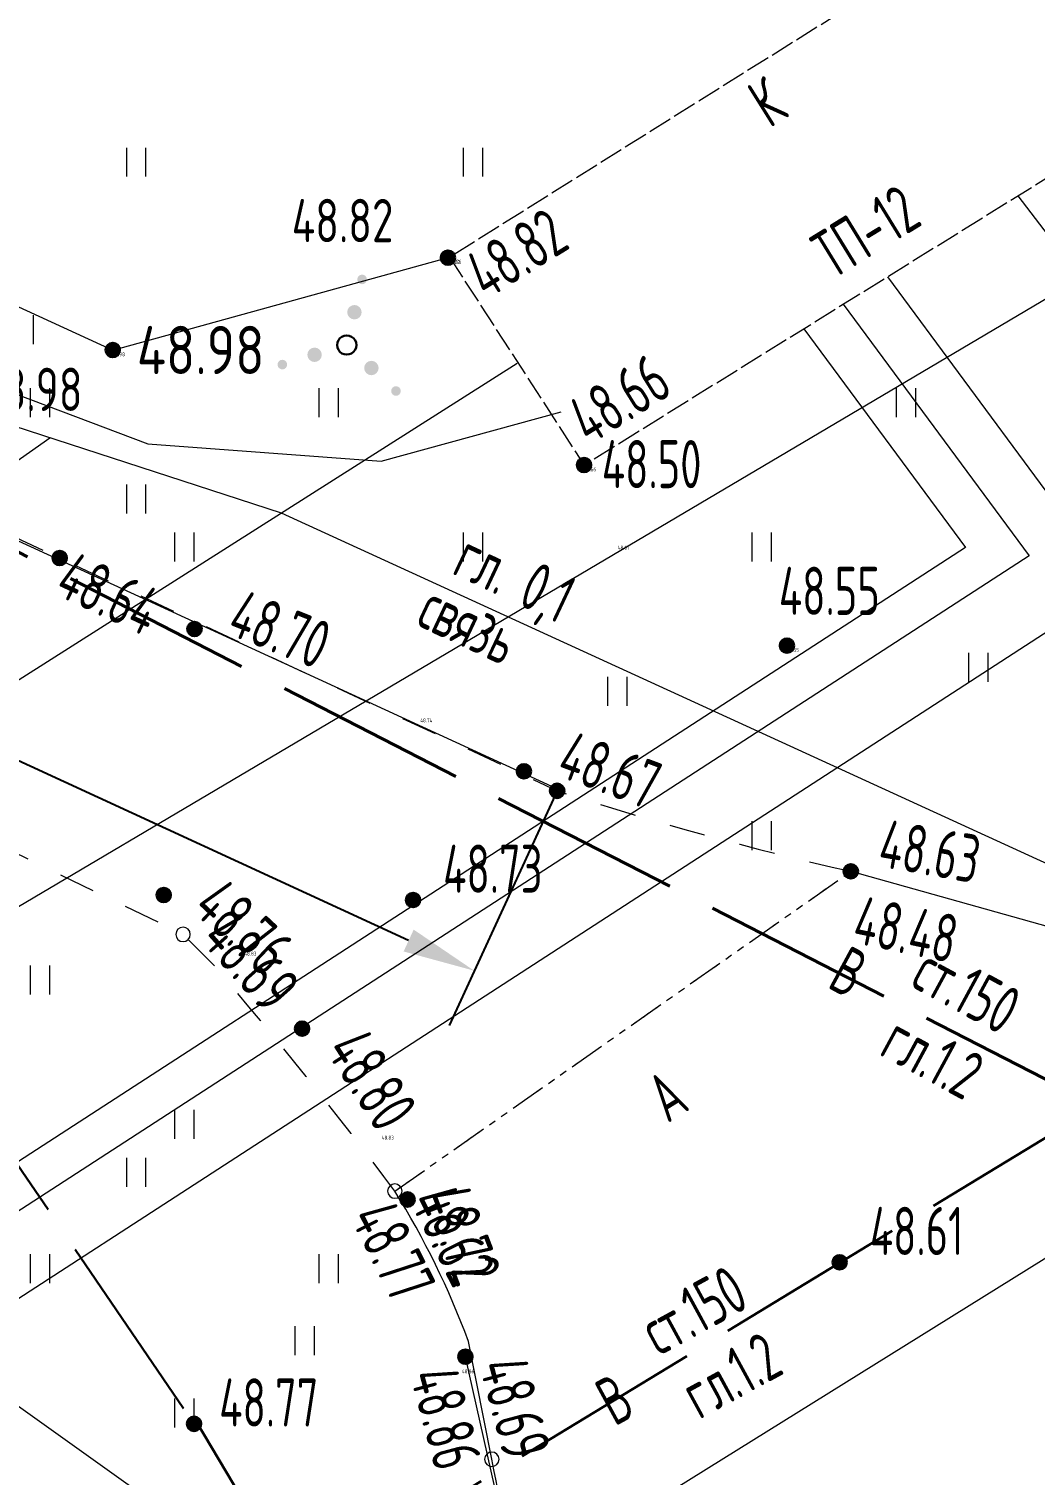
# Model space of a CAD drawing. Extents: x 1098675 to 1099684, y 381052 to 381453.
# Drawn here: x 1099205.77 to 1099226.68, y 381128.01 to 381158.07 of the extents above; entities that cross this region are included whole.
import ezdxf
from ezdxf.enums import TextEntityAlignment as Align

# ---------------------------------------------------------------- set-up
doc = ezdxf.new("R2010")
doc.units = 0
doc.header["$MEASUREMENT"] = 0
doc.set_wipeout_variables(frame=1)
doc.header["$PDMODE"] = 34
doc.header["$PDSIZE"] = -1
for name, pattern in [('500_122_1_1', [10, 8, -2]), ('500_13', [1, 1, 0]), ('500_189_2', [3, 1.5, -1.5]), ('P1_5x1_5', [3, 1.5, -1.5]), ('ШТРИХ 4х1', [5, 4, -1])]:
    doc.linetypes.add(name, pattern=pattern)
doc.layers.get('Defpoints').update_dxf_attribs({"color": 252, "linetype": 'CONTINUOUS'})
doc.layers.add('ГП_ТЕКСТ_размеры', color=7, linetype='CONTINUOUS', lineweight=5)
doc.layers.add('Съемка', color=253, linetype='CONTINUOUS', lineweight=20)
doc.layers.add('С_ВЫСОТА', color=252, linetype='CONTINUOUS')
doc.styles.add('D431', font='GOST2304A.ttf', dxfattribs={"height": 0.8})
doc.styles.add('TOPO_D431', font='GOST2304A.ttf')
doc.styles.add('txt', font='GOST2304A.ttf')
doc.styles.add('ГОСТ', font='GOST2304A.ttf', dxfattribs={"height": 2.5})
doc.linetypes.add('500_132_1', pattern='A,4,[3,Topography.shx,S=2.5,R=0,X=0,Y=0],4,-2', length=10)
doc.linetypes.add('g5_119_1', pattern='A,4,-1,[31,GUGK_2005.shx,S=0.1,R=0,X=0,Y=0],0.35,[31,GUGK_2005.shx,S=0.08,R=0,X=0,Y=0],3.3,[31,GUGK_2005.shx,S=0.08,R=180,X=0,Y=0],0.35,[31,GUGK_2005.shx,S=0.1,R=180,X=0,Y=0],-1', length=10)
doc.linetypes.add('ЗАБ сетка', pattern='A,2.5,["<",txt,S=1.2,R=90,X=0,Y=0],5,[">",txt,S=1.2,R=90,X=0,Y=-0.6],2.5', length=10)
doc.linetypes.add('КОНТУР', pattern='A,0,-0.5,[133,ltypeshp.shx,S=0.05,R=0,X=-0.5,Y=0],-0.5', length=1)
doc.dimstyles.new('ISO-25', dxfattribs={"dimtxt": 1.5, "dimasz": 1.5, "dimexe": 1.25, "dimexo": 0, "dimtad": 1, "dimtxsty": 'TOPO_D431', "dimcen": 2.5, "dimazin": 0, "dimtfac": 1, "dimtmove": 0, "dimatfit": 3, "dimfxl": 1, "dimarcsym": 0})

# ---------------------------------------------------------------- blocks, each defined once
blk = doc.blocks.new('*D196')
at = {"layer": 'Defpoints', "color": 0, "linetype": 'Continuous', "lineweight": 60, "transparency": 16777216}
for p in [(1099177.302, 381160.408), (1099175.579, 381156.668), (1099216.745, 381142.233)]:
    blk.add_point(p, dxfattribs=at)
at = {"layer": 'ГП_ТЕКСТ_размеры', "color": 0, "linetype": 'Continuous', "lineweight": -2, "transparency": 16777216}
for p, q in [((1099177.302, 381160.408), (1099175.055, 381155.532)), ((1099213.659, 381139.12), (1099176.941, 381156.04)), ((1099216.745, 381142.233), (1099214.498, 381137.357))]:
    blk.add_line(p, q, dxfattribs=at)
at = {"layer": 'ГП_ТЕКСТ_размеры', "color": 0, "linetype": 'Continuous', "lineweight": 60, "transparency": 16777216}
for points in [[(1099177.045, 381156.267), (1099176.836, 381155.813), (1099175.579, 381156.668)], [(1099213.764, 381139.347), (1099213.555, 381138.893), (1099215.021, 381138.493)]]:
    blk.add_solid(points, dxfattribs=at)
at = {"layer": 'ГП_ТЕКСТ_размеры', "color": 0, "linetype": 'Continuous', "transparency": 16777216, "insert": (1099195.923, 381148.932), "char_height": 1.5, "attachment_point": 5, "rotation": 335.2601, "style": 'TOPO_D431'}
blk.add_mtext('43,43', dxfattribs=at)
blk = doc.blocks.new('Съемка')
at = {"layer": 'Съемка', "linetype": 'Continuous', "lineweight": -2}
h = blk.add_hatch(color=8, dxfattribs=at)
h.dxf.hatch_style = 1
edge = h.paths.add_edge_path()
edge.add_arc((1099214.475, 381153.315), 0.15, 0, 360)
h = blk.add_hatch(color=8, dxfattribs=at)
h.dxf.hatch_style = 1
edge = h.paths.add_edge_path()
edge.add_arc((1099214.475, 381153.315), 0.15, 0, 360)
h = blk.add_hatch(color=8, dxfattribs=at)
h.dxf.hatch_style = 1
edge = h.paths.add_edge_path()
edge.add_arc((1099207.51, 381151.396), 0.15, 0, 360)
h = blk.add_hatch(color=8, dxfattribs=at)
h.dxf.hatch_style = 1
edge = h.paths.add_edge_path()
edge.add_arc((1099207.51, 381151.396), 0.15, 0, 360)
h = blk.add_hatch(color=8, dxfattribs=at)
h.dxf.hatch_style = 1
edge = h.paths.add_edge_path()
edge.add_arc((1099217.305, 381149.004), 0.15, 0, 360)
h = blk.add_hatch(color=8, dxfattribs=at)
h.dxf.hatch_style = 1
edge = h.paths.add_edge_path()
edge.add_arc((1099217.305, 381149.004), 0.15, 0, 360)
h = blk.add_hatch(color=8, dxfattribs=at)
h.dxf.hatch_style = 1
edge = h.paths.add_edge_path()
edge.add_arc((1099206.408, 381147.072), 0.15, 0, 360)
h = blk.add_hatch(color=8, dxfattribs=at)
h.dxf.hatch_style = 1
edge = h.paths.add_edge_path()
edge.add_arc((1099209.208, 381145.596), 0.15, 0, 360)
h = blk.add_hatch(color=8, dxfattribs=at)
h.dxf.hatch_style = 1
edge = h.paths.add_edge_path()
edge.add_arc((1099209.208, 381145.596), 0.15, 0, 360)
h = blk.add_hatch(color=8, dxfattribs=at)
h.dxf.hatch_style = 1
edge = h.paths.add_edge_path()
edge.add_arc((1099221.522, 381145.252), 0.15, 0, 360)
h = blk.add_hatch(color=8, dxfattribs=at)
h.dxf.hatch_style = 1
edge = h.paths.add_edge_path()
edge.add_arc((1099221.522, 381145.252), 0.15, 0, 360)
h = blk.add_hatch(color=8, dxfattribs=at)
h.dxf.hatch_style = 1
edge = h.paths.add_edge_path()
edge.add_arc((1099216.056, 381142.638), 0.15, 0, 360)
h = blk.add_hatch(color=8, dxfattribs=at)
h.dxf.hatch_style = 1
edge = h.paths.add_edge_path()
edge.add_arc((1099216.745, 381142.233), 0.15, 0, 360)
h = blk.add_hatch(color=8, dxfattribs=at)
h.dxf.hatch_style = 1
edge = h.paths.add_edge_path()
edge.add_arc((1099222.85, 381140.559), 0.15, 0, 360)
h = blk.add_hatch(color=8, dxfattribs=at)
h.dxf.hatch_style = 1
edge = h.paths.add_edge_path()
edge.add_arc((1099208.569, 381140.066), 0.15, 0, 360)
h = blk.add_hatch(color=8, dxfattribs=at)
h.dxf.hatch_style = 1
edge = h.paths.add_edge_path()
edge.add_arc((1099213.751, 381139.963), 0.15, 0, 360)
h = blk.add_hatch(color=8, dxfattribs=at)
h.dxf.hatch_style = 1
edge = h.paths.add_edge_path()
edge.add_arc((1099211.445, 381137.289), 0.15, 0, 360)
h = blk.add_hatch(color=8, dxfattribs=at)
h.dxf.hatch_style = 1
edge = h.paths.add_edge_path()
edge.add_arc((1099213.637, 381133.736), 0.15, 0, 360)
h = blk.add_hatch(color=8, dxfattribs=at)
h.dxf.hatch_style = 1
edge = h.paths.add_edge_path()
edge.add_arc((1099222.617, 381132.432), 0.15, 0, 360)
h = blk.add_hatch(color=8, dxfattribs=at)
h.dxf.hatch_style = 1
edge = h.paths.add_edge_path()
edge.add_arc((1099214.838, 381130.468), 0.15, 0, 360)
h = blk.add_hatch(color=8, dxfattribs=at)
h.dxf.hatch_style = 1
edge = h.paths.add_edge_path()
edge.add_arc((1099214.838, 381130.468), 0.15, 0, 360)
h = blk.add_hatch(color=8, dxfattribs=at)
h.dxf.hatch_style = 1
edge = h.paths.add_edge_path()
edge.add_arc((1099209.2, 381129.074), 0.15, 0, 360)
at = {"layer": 'Съемка', "color": 8, "linetype": 'Continuous', "lineweight": 20}
for p, q in [((1099207.8, 381155), (1099207.8, 381155.6)), ((1099207.8, 381155), (1099207.8, 381155.6)), ((1099207.8, 381155), (1099207.8, 381155.6)), ((1099208.2, 381155), (1099208.2, 381155.6)), ((1099208.2, 381155), (1099208.2, 381155.6)), ((1099208.2, 381155), (1099208.2, 381155.6)), ((1099214.8, 381155), (1099214.8, 381155.6)), ((1099214.8, 381155), (1099214.8, 381155.6)), ((1099214.8, 381155), (1099214.8, 381155.6)), ((1099215.2, 381155), (1099215.2, 381155.6)), ((1099215.2, 381155), (1099215.2, 381155.6)), ((1099215.2, 381155), (1099215.2, 381155.6)), ((1099205.865, 381151.519), (1099205.865, 381152.119)), ((1099207.8, 381148), (1099207.8, 381148.6)), ((1099208.2, 381148), (1099208.2, 381148.6)), ((1099225.3, 381144.5), (1099225.3, 381145.1)), ((1099225.7, 381144.5), (1099225.7, 381145.1)), ((1099207.8, 381134), (1099207.8, 381134.6)), ((1099208.2, 381134), (1099208.2, 381134.6)), ((1099211.3, 381130.5), (1099211.3, 381131.1)), ((1099211.7, 381130.5), (1099211.7, 381131.1))]:
    blk.add_line(p, q, dxfattribs=at)
at = {"layer": 'Съемка', "color": 8, "lineweight": 20, "flags": 128}
for points in [[(1099131.993, 381096.304), (1099305.956, 381199.246)], [(1099240.546, 381141.014), (1099211.886, 381123.168), (1099181.23, 381104.401), (1099156.345, 381088.882), (1099130.273, 381072.554)]]:
    blk.add_lwpolyline(points, dxfattribs=at)
at = {"layer": 'Съемка', "color": 8, "linetype": '500_132_1', "ltscale": 0.5, "flags": 128}
for points in [[(1099228.362, 381140.059), (1099211.017, 381148.004), (1099203.987, 381150.288), (1099122.506, 381190.334)], [(1099191.688, 381139.344), (1099206.2, 381149.569)], [(1099191.688, 381139.344), (1099228.453, 381113.074)]]:
    blk.add_lwpolyline(points, dxfattribs=at)
at = {"layer": 'Съемка', "color": 8, "linetype": '500_122_1_1', "lineweight": 40, "ltscale": 0.5, "flags": 128}
for points in [[(1099227.981, 381135.682), (1099160.422, 381170.365), (1099128.223, 381185.988)], [(1099227.981, 381135.682), (1099091.232, 381052.456)]]:
    blk.add_lwpolyline(points, dxfattribs=at)
at = {"layer": 'Съемка', "color": 8, "linetype": '500_189_2', "ltscale": 0.5, "flags": 128}
for points in [[(1099127.562, 381182.974), (1099150.453, 381172.748), (1099167.093, 381165.062), (1099172.228, 381162.682), (1099193.85, 381152.992), (1099206.408, 381147.072), (1099216.745, 381142.233, 0.023125), (1099222.85, 381140.559)], [(1099213.372, 381133.911, 0.016842), (1099209.611, 381138.606), (1099208.971, 381139.247), (1099198.597, 381144.285), (1099186.273, 381149.338), (1099177.546, 381153.484), (1099164.859, 381159.582), (1099141.557, 381171.17), (1099125.341, 381178.875)]]:
    blk.add_lwpolyline(points, format="xyb", dxfattribs=at)
at = {"layer": 'Съемка', "color": 8, "linetype": 'g5_119_1', "flags": 128}
for points in [[(1099215.912, 381151.115), (1099200.716, 381141.46), (1099118.993, 381181.382)], [(1099226.322, 381154.603), (1099234.547, 381143.834)], [(1099223.61, 381152.919), (1099228.373, 381146.474)], [(1099222.692, 381152.349), (1099226.556, 381147.12)], [(1099221.872, 381151.839), (1099225.232, 381147.292)], [(1099225.232, 381147.292), (1099087.569, 381058.019)], [(1099226.556, 381147.12), (1099088.893, 381057.847)], [(1099228.373, 381146.474), (1099090.71, 381057.201)]]:
    blk.add_lwpolyline(points, dxfattribs=at)
at = {"layer": 'Съемка', "color": 8, "linetype": 'ШТРИХ 4х1', "lineweight": 30, "flags": 128}
for points in [[(1099123.492, 381176.662), (1099202.809, 381138.448), (1099209.2, 381129.074)], [(1099209.26, 381129.104), (1099225.737, 381101.261)]]:
    blk.add_lwpolyline(points, dxfattribs=at)
at = {"layer": 'Съемка', "color": 8, "linetype": 'ЗАБ сетка', "lineweight": 9, "ltscale": 0.5, "flags": 128}
blk.add_lwpolyline([(1099167.439, 381172.027), (1099182.266, 381164.61), (1099196.665, 381157.347), (1099201.611, 381154.105), (1099207.51, 381151.396), (1099214.509, 381153.324)], dxfattribs=at)
at = {"layer": 'Съемка', "color": 8, "linetype": 'КОНТУР', "flags": 128}
blk.add_lwpolyline([(1099168.621, 381171.398), (1099168.059, 381169.358), (1099168.532, 381167.968), (1099175.606, 381164.529), (1099178.834, 381163.168), (1099181.727, 381161.716), (1099186.574, 381159.605), (1099188.173, 381158.81), (1099201.661, 381151.629), (1099204.287, 381150.937), (1099208.236, 381149.443), (1099213.086, 381149.088), (1099216.831, 381150.114)], dxfattribs=at)
at = {"layer": 'Съемка', "color": 8, "linetype": '500_13', "lineweight": 20, "ltscale": 0.5, "flags": 128}
blk.add_lwpolyline([(1099227.231, 381161.29), (1099214.509, 381153.324), (1099217.305, 381149.004), (1099229.915, 381156.834)], close=True, dxfattribs=at)
at = {"layer": 'Съемка', "color": 8, "linetype": 'Continuous', "lineweight": -2}
blk.add_lwpolyline([(1099220.521, 381153.704, 0, 0, 0), (1099220.842, 381152.903, 0, 0, 0), (1099221.198, 381153.417, 0, 0, 0), (1099221.538, 381152.625, 0.25, 0, 0), (1099221.657, 381152.349, 0, 0, 0)], format="xyseb", dxfattribs=at)
at = {"layer": 'Съемка', "color": 8, "linetype": 'Continuous'}
for points in [[(1099214.55, 381153.316), (1099214.4, 381153.316)], [(1099214.55, 381153.316), (1099214.4, 381153.316)], [(1099214.475, 381153.391), (1099214.475, 381153.241)], [(1099214.475, 381153.391), (1099214.475, 381153.241)], [(1099207.523, 381151.484), (1099207.523, 381151.334)], [(1099207.523, 381151.484), (1099207.523, 381151.334)], [(1099207.598, 381151.409), (1099207.448, 381151.409)], [(1099207.598, 381151.409), (1099207.448, 381151.409)]]:
    blk.add_lwpolyline(points, dxfattribs=at)
at = {"layer": 'Съемка', "color": 8, "linetype": 'Continuous', "lineweight": 20}
for points in [[(1099205.8, 381150), (1099205.8, 381150.6)], [(1099206.2, 381150), (1099206.2, 381150.6)], [(1099211.8, 381150), (1099211.8, 381150.6)], [(1099212.2, 381150), (1099212.2, 381150.6)], [(1099223.8, 381150), (1099223.8, 381150.6)], [(1099224.2, 381150), (1099224.2, 381150.6)], [(1099208.8, 381147), (1099208.8, 381147.6)], [(1099209.2, 381147), (1099209.2, 381147.6)], [(1099214.8, 381147), (1099214.8, 381147.6)], [(1099215.2, 381147), (1099215.2, 381147.6)], [(1099220.8, 381147), (1099220.8, 381147.6)], [(1099221.2, 381147), (1099221.2, 381147.6)], [(1099217.8, 381144), (1099217.8, 381144.6)], [(1099218.2, 381144), (1099218.2, 381144.6)], [(1099220.8, 381141), (1099220.8, 381141.6)], [(1099221.2, 381141), (1099221.2, 381141.6)], [(1099205.8, 381138), (1099205.8, 381138.6)], [(1099206.2, 381138), (1099206.2, 381138.6)], [(1099208.8, 381135), (1099208.8, 381135.6)], [(1099209.2, 381135), (1099209.2, 381135.6)], [(1099205.8, 381132), (1099205.8, 381132.6)], [(1099206.2, 381132), (1099206.2, 381132.6)], [(1099211.8, 381132), (1099211.8, 381132.6)], [(1099212.2, 381132), (1099212.2, 381132.6)], [(1099208.8, 381129), (1099208.8, 381129.6)], [(1099209.2, 381129), (1099209.2, 381129.6)]]:
    blk.add_lwpolyline(points, dxfattribs=at)
at = {"layer": 'Съемка', "color": 8, "linetype": 'Continuous', "lineweight": 20, "flags": 128}
for points in [[(1099217.155, 381149.004, 1), (1099217.455, 381149.004, 1)], [(1099206.258, 381147.072, 1), (1099206.558, 381147.072, 1)], [(1099216.595, 381142.233, 1), (1099216.895, 381142.233, 1)], [(1099222.7, 381140.559, 1), (1099223, 381140.559, 1)], [(1099208.821, 381139.247, 1), (1099209.121, 381139.247, 1)], [(1099213.222, 381133.911, 1), (1099213.522, 381133.911, 1)], [(1099215.238, 381128.336, 1), (1099215.538, 381128.336, 1)]]:
    blk.add_lwpolyline(points, format="xyb", close=True, dxfattribs=at)
at = {"layer": 'Съемка', "color": 8, "linetype": '500_189_2', "ltscale": 0.5, "flags": 128}
blk.add_lwpolyline([(1099213.372, 381133.911), (1099222.85, 381140.559)], dxfattribs=at)
at = {"layer": 'Съемка', "color": 8, "linetype": 'Continuous', "ltscale": 0.5}
for points in [[(1099222.85, 381140.559), (1099228.088, 381139.096)], [(1099205.771, 381116.933), (1099214.001, 381122.06), (1099214.684, 381122.416), (1099215.346, 381123.128), (1099215.784, 381124.107), (1099215.908, 381125.715), (1099214.838, 381130.468)]]:
    blk.add_lwpolyline(points, dxfattribs=at)
blk.add_lwpolyline([(1099118.966, 381062.725), (1099131.524, 381070.497), (1099157.543, 381086.885), (1099171.561, 381095.535), (1099182.078, 381102.138), (1099188.437, 381106.152), (1099197.265, 381111.626), (1099206.393, 381117.337), (1099214.655, 381122.527, 0.234366), (1099216.013, 381124.765, 0.011649), (1099215.388, 381128.336), (1099214.902, 381130.788, 0.050583), (1099213.372, 381133.911)], format="xyb", dxfattribs=at)
at = {"layer": 'Съемка', "color": 8, "linetype": 'Continuous', "lineweight": -2}
for centre in [(1099214.475, 381153.315), (1099214.475, 381153.315), (1099207.51, 381151.396), (1099207.51, 381151.396), (1099217.305, 381149.004), (1099217.305, 381149.004), (1099206.408, 381147.072), (1099209.208, 381145.596), (1099209.208, 381145.596), (1099221.522, 381145.252), (1099221.522, 381145.252), (1099216.056, 381142.638), (1099216.745, 381142.233), (1099222.85, 381140.559), (1099208.569, 381140.066), (1099213.751, 381139.963), (1099211.445, 381137.289), (1099213.637, 381133.736), (1099222.617, 381132.432), (1099214.838, 381130.468), (1099214.838, 381130.468), (1099209.2, 381129.074)]:
    blk.add_circle(centre, 0.15, dxfattribs=at)
at = {"layer": 'Съемка', "color": 8, "linetype": 'Continuous'}
for centre in [(1099214.475, 381153.316), (1099214.475, 381153.316), (1099207.523, 381151.409), (1099207.523, 381151.409)]:
    blk.add_circle(centre, 0.075, dxfattribs=at)
at = {"layer": 'Съемка', "color": 8, "linetype": '500_13', "lineweight": 20, "ltscale": 0.5, "style": 'ГОСТ', "width": 0.8}
for s, rotation, p in [('К', 32, (1099221.158, 381155.998)), ('ТП-12', 31.5347, (1099222.471, 381152.851))]:
    blk.add_text(s, height=1, rotation=rotation, dxfattribs=at).set_placement(p)
at = {"layer": 'Съемка', "color": 8, "linetype": 'Continuous', "style": 'D431', "width": 0.9}
for s, p in [('48.82', (1099211.228, 381153.637)), ('48.98', (1099204.732, 381150.128))]:
    blk.add_text(s, height=0.9, dxfattribs=at).set_placement(p)
at = {"layer": 'Съемка', "color": 8, "lineweight": 30, "style": 'ГОСТ', "width": 0.8}
for s, rotation, p in [('48.82', 31.8377, (1099215.277, 381152.432)), ('48.66', 31.8377, (1099217.41, 381149.403)), ('48.70', 338.3749, (1099209.844, 381145.505)), ('48.67', 339.4625, (1099216.694, 381142.559)), ('48.76', 316.7899, (1099209.128, 381139.747)), ('48.80', 302.5527, (1099211.908, 381136.842)), ('48.72', 290.9615, (1099213.935, 381133.789))]:
    blk.add_text(s, height=1, rotation=rotation, dxfattribs=at).set_placement(p)
at = {"layer": 'Съемка', "color": 8, "linetype": 'Continuous', "lineweight": 30, "style": 'ГОСТ'}
blk.add_text('48.98', height=1, dxfattribs=at).set_placement((1099208.01, 381150.896))
at = {"layer": 'Съемка', "color": 8, "linetype": 'Continuous', "lineweight": 15, "ltscale": 0.5, "style": 'ГОСТ', "width": 0.8}
blk.add_text('48.50', height=1, dxfattribs=at).set_placement((1099217.673, 381148.524))
at = {"layer": 'Съемка', "color": 8, "linetype": '500_132_1', "ltscale": 0.5, "style": 'ГОСТ', "width": 0.8}
for s, p in [('гл. 0,1', (1099214.526, 381146.76)), ('связь', (1099213.781, 381145.694))]:
    blk.add_text(s, height=1, rotation=334.8245, dxfattribs=at).set_placement(p)
at = {"layer": 'Съемка', "color": 8, "linetype": 'Continuous', "lineweight": 15, "ltscale": 0.5, "style": 'ГОСТ', "width": 0.8}
for s, rotation, p in [('48.64', 334.9146, (1099206.266, 381146.329)), ('48.69', 311.6456, (1099209.306, 381139.126)), ('48.62', 296.798, (1099213.666, 381133.7)), ('48.77', 296.798, (1099212.426, 381133.364))]:
    blk.add_text(s, height=1, rotation=rotation, dxfattribs=at).set_placement(p)
at = {"layer": 'Съемка', "color": 8, "lineweight": 30, "style": 'ГОСТ', "width": 0.8}
for s, p in [('48.55', (1099221.353, 381145.889)), ('48.73', (1099214.376, 381140.113)), ('48.61', (1099223.242, 381132.582)), ('48.77', (1099209.721, 381129.017))]:
    blk.add_text(s, height=1, dxfattribs=at).set_placement(p)
at = {"layer": 'Съемка', "color": 8, "style": 'ГОСТ', "width": 0.8}
for s, rotation, p in [('48.63', 350, (1099223.383, 381140.662)), ('48.48', 348.1514, (1099222.849, 381139.08)), ('48.86', 284.9119, (1099213.676, 381130.09)), ('48.69', 284.9119, (1099215.117, 381130.294))]:
    blk.add_text(s, height=1, rotation=rotation, dxfattribs=at).set_placement(p)
for s, rotation, p in [('В', 331.5654, (1099222.805, 381138.471)), ('ст.150', 331.5654, (1099225.257, 381138.102)), ('гл.1.2', 331.5654, (1099224.548, 381136.713)), ('ст.150', 28.5828, (1099219.578, 381131.434)), ('гл.1.2', 28.5828, (1099220.358, 381130.083)), ('В', 28.5828, (1099217.935, 381129.579))]:
    blk.add_text(s, height=1, rotation=rotation, dxfattribs=at).set_placement(p, align=Align.MIDDLE_CENTER)
blk.add_text('А', height=1, rotation=31.6643, dxfattribs=at).set_placement((1099218.778, 381135.74), align=Align.MIDDLE_LEFT)
at = {"color": 8, "linetype": 'Continuous', "lineweight": -2}
blk.add_wipeout([(1099212.573, 381151.5), (1099212.567, 381151.552), (1099212.547, 381151.6), (1099212.515, 381151.642), (1099212.473, 381151.673), (1099212.425, 381151.693), (1099212.373, 381151.7), (1099212.322, 381151.693), (1099212.273, 381151.673), (1099212.232, 381151.642), (1099212.2, 381151.6), (1099212.18, 381151.552), (1099212.173, 381151.5), (1099212.18, 381151.448), (1099212.2, 381151.4), (1099212.232, 381151.359), (1099212.273, 381151.327), (1099212.322, 381151.307), (1099212.373, 381151.3), (1099212.425, 381151.307), (1099212.473, 381151.327), (1099212.515, 381151.359), (1099212.547, 381151.4), (1099212.567, 381151.448)], dxfattribs=at).dxf.layer = 'Съемка'
at = {"layer": 'Съемка', "linetype": 'Continuous', "lineweight": -2}
h = blk.add_hatch(color=8, dxfattribs=at)
edge = h.paths.add_edge_path()
edge.add_arc((1099213.396, 381150.544), 0.1, 0, 360)
edge = h.paths.add_edge_path()
edge.add_arc((1099212.691, 381152.864), 0.1, 0, 360)
edge = h.paths.add_edge_path()
edge.add_arc((1099211.034, 381151.093), 0.1, 0, 360)
h = blk.add_hatch(color=8, dxfattribs=at)
edge = h.paths.add_edge_path()
edge.add_arc((1099212.532, 381152.182), 0.15, 0, 360)
edge = h.paths.add_edge_path()
edge.add_arc((1099211.704, 381151.297), 0.15, 0, 360)
edge = h.paths.add_edge_path()
edge.add_arc((1099212.885, 381151.022), 0.15, 0, 360)
at = {"layer": 'Съемка', "color": 8, "linetype": 'Continuous', "lineweight": -2, "flags": 128}
blk.add_lwpolyline([(1099212.573, 381151.5), (1099212.567, 381151.552), (1099212.547, 381151.6), (1099212.515, 381151.642), (1099212.473, 381151.673), (1099212.425, 381151.693), (1099212.373, 381151.7), (1099212.322, 381151.693), (1099212.273, 381151.673), (1099212.232, 381151.642), (1099212.2, 381151.6), (1099212.18, 381151.552), (1099212.173, 381151.5), (1099212.18, 381151.448), (1099212.2, 381151.4), (1099212.232, 381151.359), (1099212.273, 381151.327), (1099212.322, 381151.307), (1099212.373, 381151.3), (1099212.425, 381151.307), (1099212.473, 381151.327), (1099212.515, 381151.359), (1099212.547, 381151.4), (1099212.567, 381151.448)], close=True, dxfattribs=at)

msp = doc.modelspace()

# ---------------------------------------------------------------- block references
at = {"layer": 'Съемка', "color": 6, "lineweight": 30}
msp.add_blockref('Съемка', (0, 0), dxfattribs=at)

# ---------------------------------------------------------------- next in the draw order: linework, layer by layer
at = {"layer": 'ГП_ТЕКСТ_размеры', "linetype": 'Continuous', "lineweight": 9}
msp.add_line((1099216.724, 381142.28), (1099158.183, 381169.199), dxfattribs=at)
at = {"layer": 'ГП_ТЕКСТ_размеры', "linetype": 'P1_5x1_5', "ltscale": 0.1, "flags": 128}
msp.add_lwpolyline([(1099213.372, 381133.911), (1099222.85, 381140.559)], dxfattribs=at)

# ---------------------------------------------------------------- next in the draw order: texts
at = {"layer": 'С_ВЫСОТА', "color": 1, "style": 'TOPO_D431'}
for s, p in [('48.82', (1099214.472, 381153.225)), ('48.82', (1099214.472, 381153.225)), ('48.76', (1099214.506, 381153.234)), ('48.76', (1099214.506, 381153.234)), ('48.98', (1099207.507, 381151.306)), ('48.98', (1099207.507, 381151.306)), ('48.66', (1099217.302, 381148.914)), ('48.66', (1099217.302, 381148.914)), ('48.61', (1099218.002, 381147.288)), ('48.61', (1099218.002, 381147.288)), ('48.55', (1099221.519, 381145.162)), ('48.55', (1099221.519, 381145.162)), ('48.74', (1099213.9, 381143.697)), ('48.74', (1099213.9, 381143.697)), ('48.83', (1099210.242, 381138.847)), ('48.83', (1099210.242, 381138.847)), ('48.83', (1099213.098, 381135.023)), ('48.83', (1099213.098, 381135.023)), ('48.86', (1099214.766, 381130.163)), ('48.86', (1099214.766, 381130.163))]:
    msp.add_text(s, height=0.08, dxfattribs=at).set_placement(p, align=Align.MIDDLE_LEFT)

# ---------------------------------------------------------------- next in the draw order: dimensions: what is measured, and where the dimension line sits
at = {"layer": 'ГП_ТЕКСТ_размеры', "color": 7, "linetype": 'Continuous'}
dim = msp.add_aligned_dim(p1=(1099216.745, 381142.233), p2=(1099177.302, 381160.408), distance=4.118, dimstyle='ISO-25', dxfattribs=at)
dim.commit()
dim.dimension.update_dxf_attribs({"geometry": '*D196', "text_midpoint": (1099195.923, 381148.932)})

doc.saveas('drawing.dxf')
